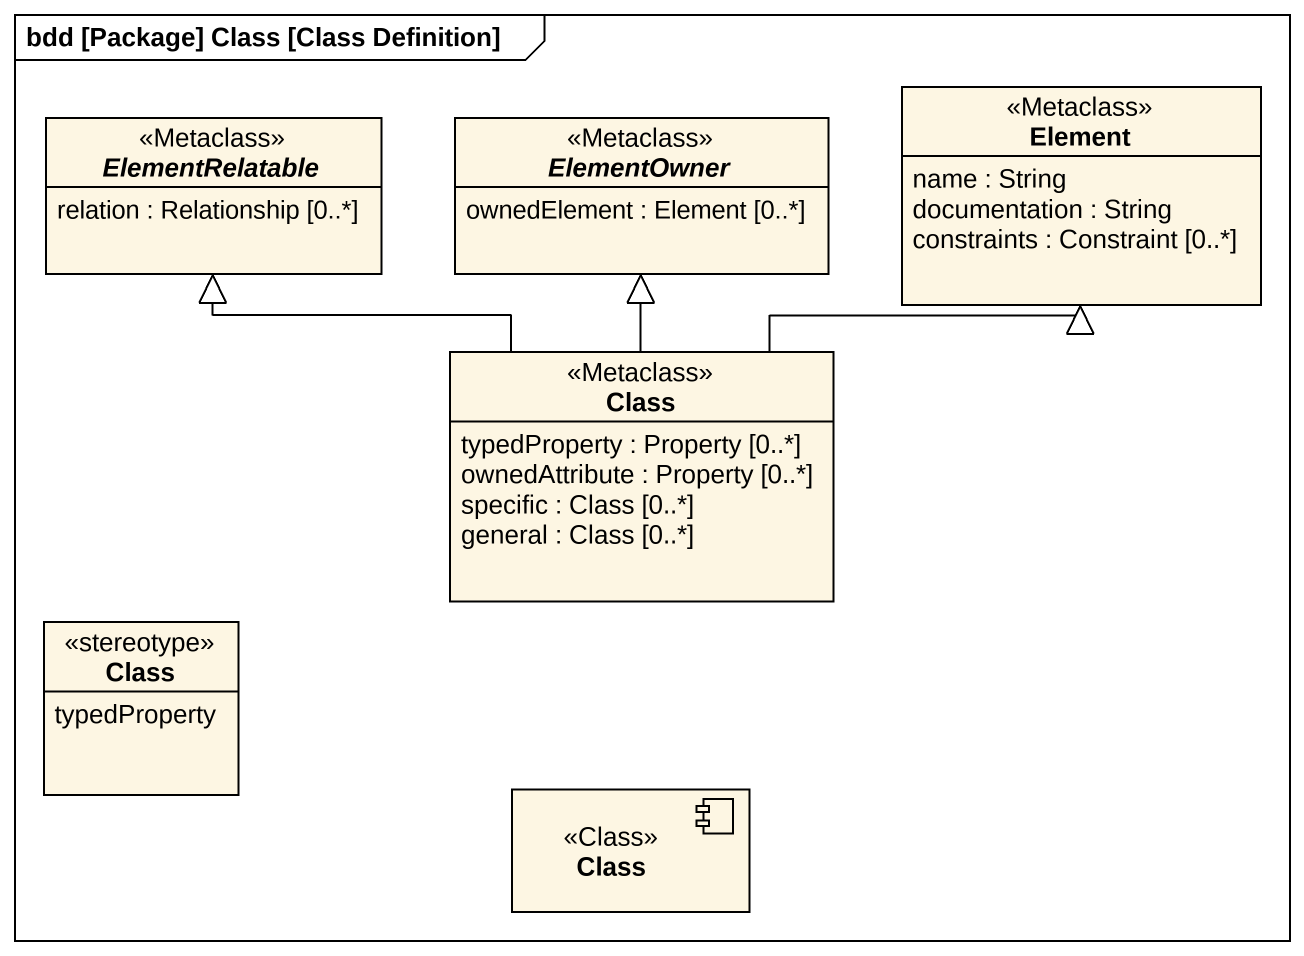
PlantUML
@startuml
mainframe bdd [Package] Class [Class Definition]
allowmixing
hide circle
hide empty members
class Element <<Metaclass>> {
  name : String
  documentation : String
  constraints : Constraint [0..*]
}
abstract class ElementRelatable <<Metaclass>> {
  relation : Relationship [0..*]
}
abstract class ElementOwner <<Metaclass>> {
  ownedElement : Element [0..*]
}
class "Class" as Class_ <<Metaclass>> {
  typedProperty : Property [0..*]
  ownedAttribute : Property [0..*]
  specific : Class [0..*]
  general : Class [0..*]
}
class "Class" as Class__2 <<stereotype>> {
  typedProperty
}
component "Class" as Class__3 <<Class>>
Class_ -up-|> Element
Class_ -up-|> ElementRelatable
Class_ -up-|> ElementOwner
@enduml
